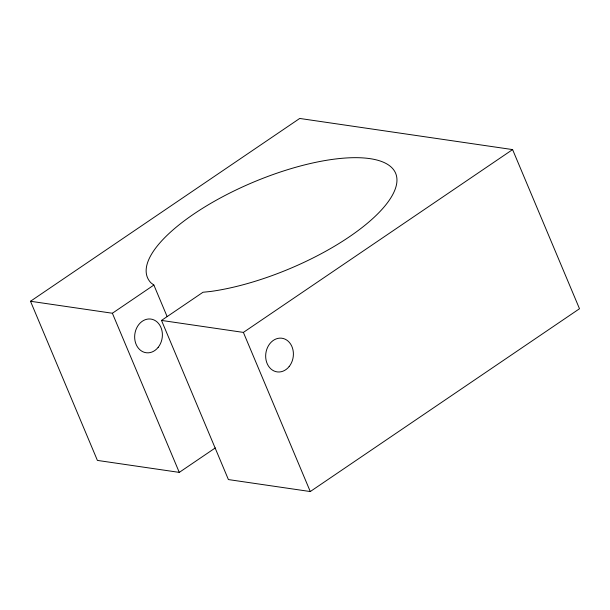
<?xml version="1.0" encoding="UTF-8"?>
<svg xmlns="http://www.w3.org/2000/svg" width="610" height="610" viewBox="0 0 610 610"><rect width="100%" height="100%" fill="white"/><g stroke="black" fill="none" stroke-linecap="round" stroke-linejoin="round"><path stroke-width="0.91" d="M215.292 447.931L179.279 472.384L97.402 460.413L30.5 301.264L299.716 118.454L512.598 149.587L579.5 308.736L310.284 491.546L228.407 479.574L161.505 320.425L203 292.251L210.442 291.496A134.596 46.917 -22.8 0 0 393.145 193.789A134.596 46.917 -22.8 0 0 269.719 175.741A134.596 46.917 -22.8 0 0 150.906 282.788L153.873 285.061L167.109 316.544M30.5 301.264L112.377 313.243L153.873 285.061M161.505 320.425L243.39 332.404L512.598 149.587M243.39 332.404L310.284 491.546M112.377 313.243L179.279 472.384M289.178 366.518A17.004 13.801 -81.7 0 0 283.353 338.527A17.004 13.801 -81.7 0 0 266.074 360.152A17.004 13.801 -81.7 0 0 289.178 366.518M158.165 347.357A17.004 13.801 -81.7 0 0 152.347 319.365A17.004 13.801 -81.7 0 0 135.062 340.99A17.004 13.801 -81.7 0 0 158.165 347.357"/></g></svg>
